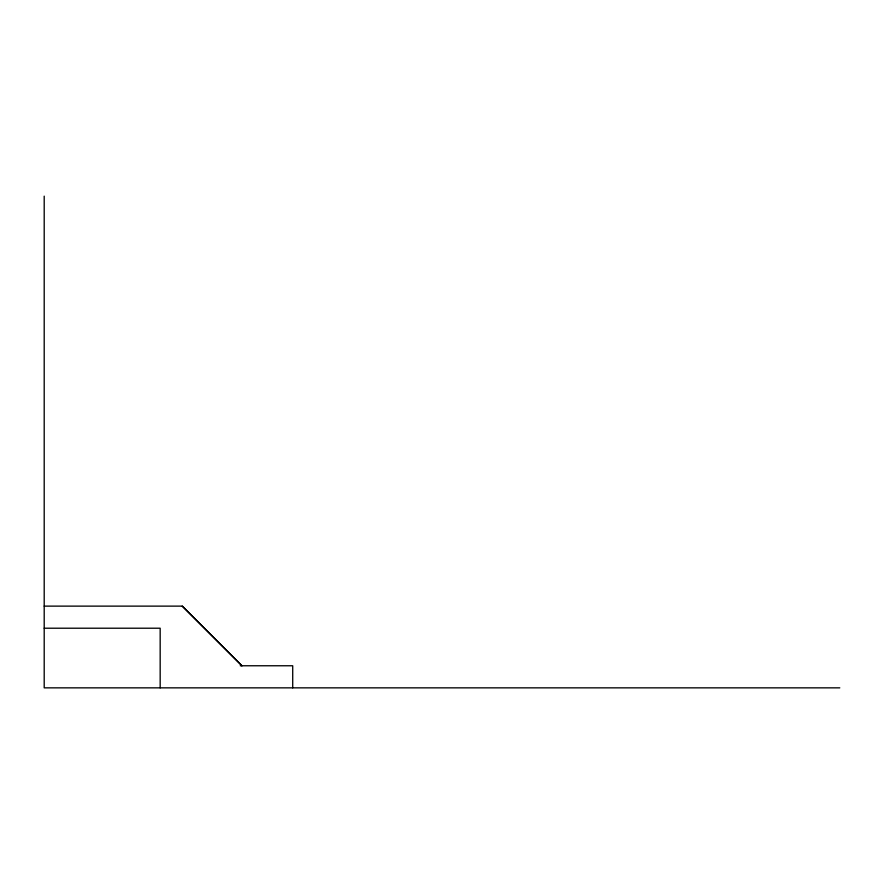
<?xml version="1.0" encoding="UTF-8"?>
<svg xmlns="http://www.w3.org/2000/svg" width="884" height="884" viewBox="0 0 884 884"><rect width="100%" height="100%" fill="white"/><g stroke="black" fill="none" stroke-linecap="round" stroke-linejoin="round"><path stroke-width="1.33" d="M44.2 606.126L182.259 606.126L241.907 665.74L182.259 606.126M44.2 628.215L160.17 628.215L160.17 687.851M240.249 665.763L292.714 665.763L292.714 687.851M839.8 687.851L44.2 687.851L44.2 196.149"/></g></svg>
